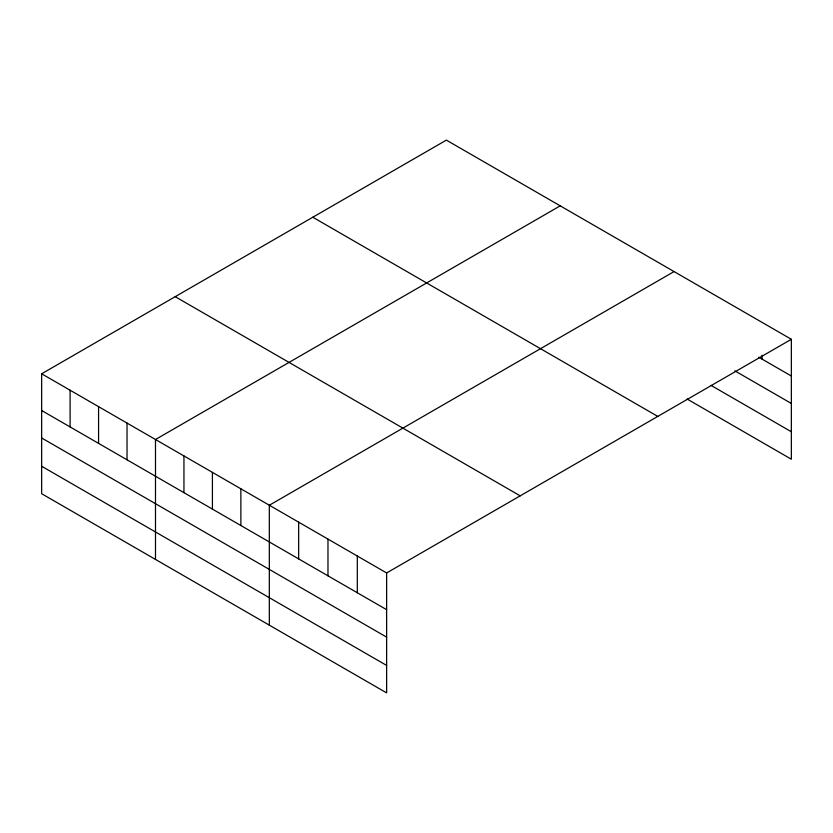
<?xml version="1.0" encoding="UTF-8"?>
<svg xmlns="http://www.w3.org/2000/svg" width="833" height="833" viewBox="0 0 833 833"><rect width="100%" height="100%" fill="white"/><g stroke="black" fill="none" stroke-linecap="round" stroke-linejoin="round"><path stroke-width="1.25" d="M687.09 399.017L791.35 459.212L791.35 339.291L446.373 140.121L41.65 373.788L41.65 493.709L386.627 692.879L386.627 572.958L41.65 373.788M560.213 205.845L155.49 439.512L155.49 559.432M674.064 271.579L269.33 505.246L269.33 625.156M386.627 572.958L791.35 339.291M758.769 357.201L791.35 376.016M734.873 370.862L791.35 403.464M710.986 385.356L791.35 431.754M312.812 217.236L657.789 416.406M175.211 296.683L520.188 495.854M41.65 410.513L386.627 609.683M41.65 437.971L386.627 637.13M41.65 466.251L386.627 665.421M762.028 355.285L762.028 359.085M357.305 556.028L357.305 592.752M327.973 539.097L327.973 575.822M298.651 522.166L298.651 558.891M240.872 488.815L240.872 525.529M212.415 472.384L212.415 509.098M183.947 455.943L183.947 492.667M127.032 423.081L127.032 459.806M98.575 406.65L98.575 443.375M70.107 390.219L70.107 426.944"/></g></svg>
